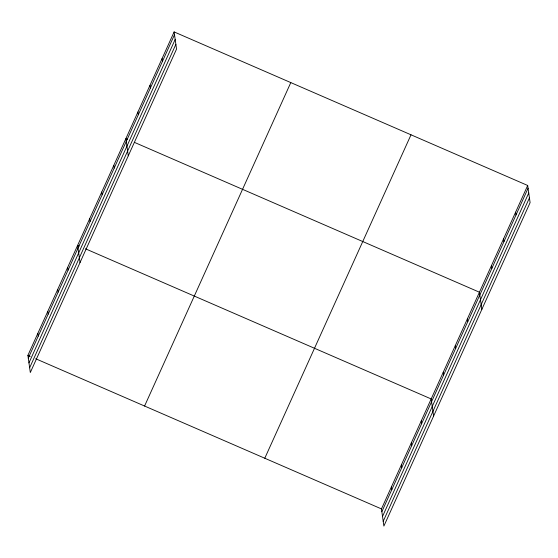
<?xml version="1.0" encoding="UTF-8"?>
<svg xmlns="http://www.w3.org/2000/svg" width="558" height="558" viewBox="0 0 558 558"><rect width="100%" height="100%" fill="white"/><g stroke="black" fill="none" stroke-linecap="round" stroke-linejoin="round"><path stroke-width="0.84" d="M174.124 31.918L176.537 49.083L30.313 372.521L27.9 355.362L174.124 31.918L527.687 185.479L530.1 202.638L383.876 526.082L381.463 508.917L527.687 185.479M28.291 358.138L174.514 34.701M28.96 362.888L175.184 39.444M29.644 367.778L175.868 44.333M144.578 406.036L290.802 82.591M264.785 458.244L411.009 134.806M381.853 511.693L528.077 188.255M382.523 516.443L528.747 192.998M383.207 521.332L529.43 197.895M127.426 139.333L125.871 138.656L128.284 155.822M134.429 142.374L479.434 292.211L481.847 309.376M79.173 246.064L77.618 245.394L80.031 262.553M85.395 248.77L431.181 398.949L433.594 416.108M27.9 355.362L30.237 356.374M35.677 358.738L381.463 508.917M515.627 212.159L516.017 214.935M503.56 238.845L503.951 241.621M491.5 265.524L491.891 268.307M467.367 318.897L467.757 321.673M455.307 345.576L455.698 348.359M443.24 372.263L443.631 375.039M421.234 420.941L421.625 423.717M411.295 442.933L411.685 445.709M401.348 464.926L401.739 467.709M391.409 486.925L391.8 489.701M162.064 58.604L162.455 61.38M149.997 85.29L150.388 88.066M137.938 111.97L138.321 114.753M113.804 165.342L114.195 168.118M101.744 192.022L102.135 194.805M89.678 218.708L90.068 221.484M67.671 267.387L68.062 270.163M57.732 289.379L58.123 292.155M47.786 311.371L48.176 314.154M37.846 333.37L38.237 336.146"/></g></svg>
